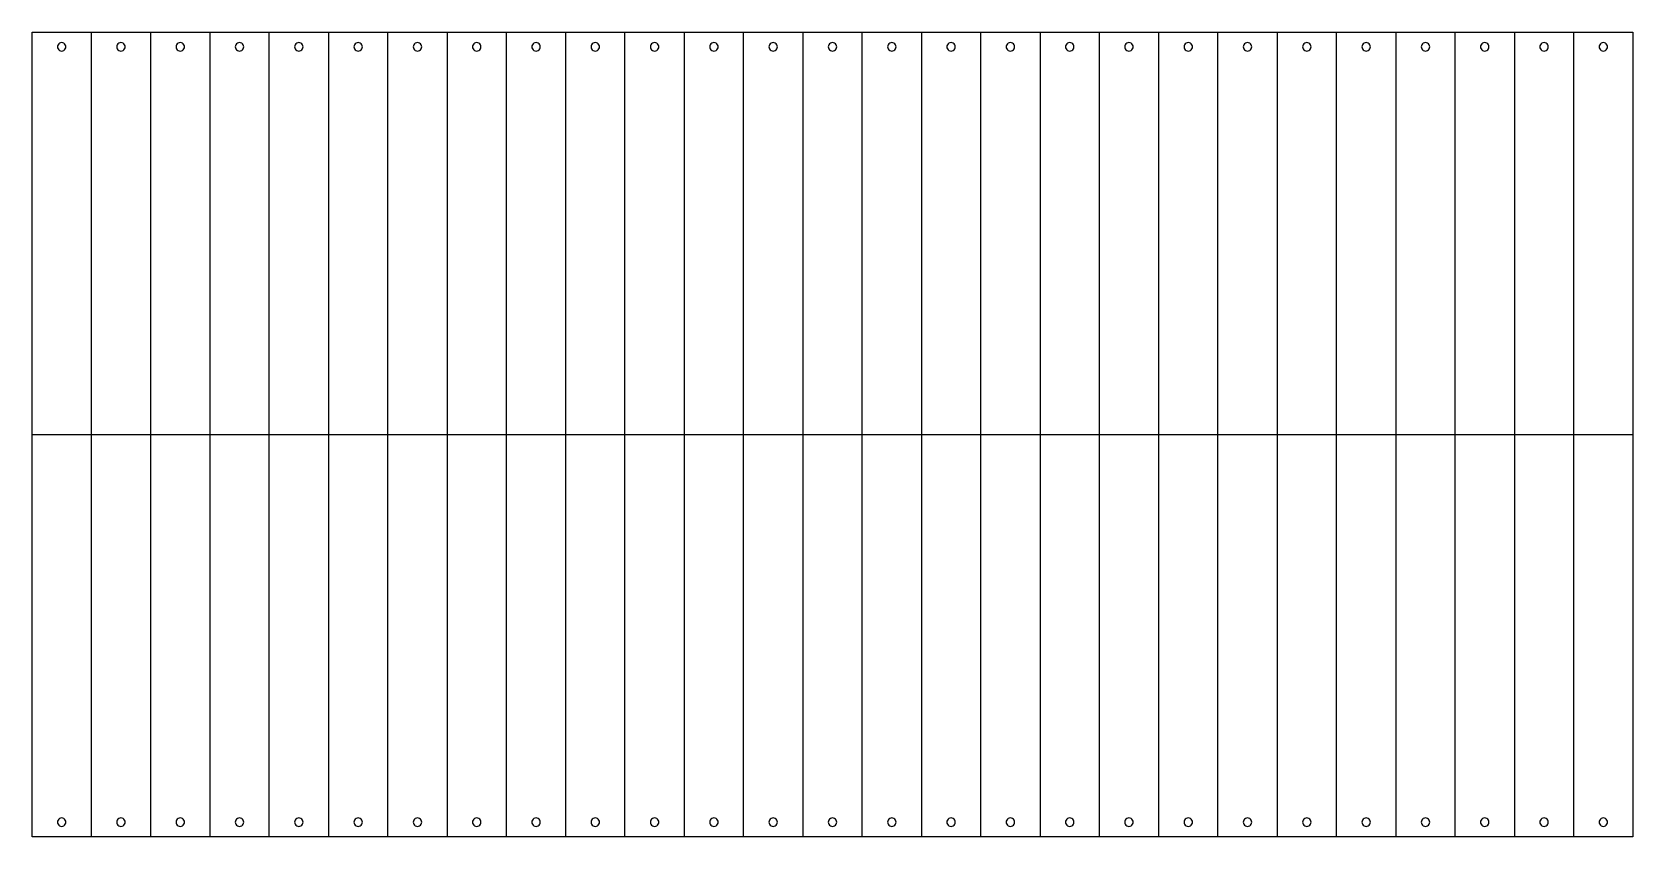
# Model space of a CAD drawing. Header units: metres. Extents: x 2 to 602, y -303 to -2.
import ezdxf

# ---------------------------------------------------------------- set-up
doc = ezdxf.new("R2010")
doc.units = ezdxf.units.M

msp = doc.modelspace()

# ---------------------------------------------------------------- linework, layer by layer
at = {"layer": 'GROUP0'}
msp.add_line((1.59, -152.4), (601.66, -152.4), dxfattribs=at)
at = {"layer": 'GROUP1'}
for p, q in [((23.81, -1.59), (23.81, -303.21)), ((46.04, -1.59), (46.04, -303.21)), ((68.26, -1.59), (68.26, -303.21)), ((90.49, -303.21), (90.49, -1.59)), ((112.71, -1.59), (112.71, -303.21)), ((134.94, -303.21), (134.94, -1.59)), ((157.16, -1.59), (157.16, -303.21)), ((179.39, -303.21), (179.39, -1.59)), ((201.61, -1.59), (201.61, -303.21)), ((223.84, -303.21), (223.84, -1.59)), ((246.06, -1.59), (246.06, -303.21)), ((268.29, -303.21), (268.29, -1.59)), ((290.51, -1.59), (290.51, -303.21)), ((312.74, -303.21), (312.74, -1.59)), ((334.96, -1.59), (334.96, -303.21)), ((357.19, -303.21), (357.19, -1.59)), ((379.41, -1.59), (379.41, -303.21)), ((401.64, -303.21), (401.64, -1.59)), ((423.86, -1.59), (423.86, -303.21)), ((446.09, -303.21), (446.09, -1.59)), ((468.31, -1.59), (468.31, -303.21)), ((490.54, -303.21), (490.54, -1.59)), ((512.76, -1.59), (512.76, -303.21)), ((534.99, -303.21), (534.99, -1.59)), ((557.21, -1.59), (557.21, -303.21)), ((579.44, -303.21), (579.44, -1.59))]:
    msp.add_line(p, q, dxfattribs=at)
at = {"layer": 'GROUP2'}
for p, q in [((11.91, -5.77), (11.58, -6.02)), ((12.29, -5.61), (11.91, -5.77)), ((12.7, -5.56), (12.29, -5.61)), ((13.11, -5.61), (12.7, -5.56)), ((13.49, -5.77), (13.11, -5.61)), ((13.82, -6.02), (13.49, -5.77)), ((34.13, -5.77), (33.8, -6.02)), ((34.51, -5.61), (34.13, -5.77)), ((34.92, -5.56), (34.51, -5.61)), ((35.34, -5.61), (34.92, -5.56)), ((35.72, -5.77), (35.34, -5.61)), ((36.05, -6.02), (35.72, -5.77)), ((56.36, -5.77), (56.03, -6.02)), ((56.74, -5.61), (56.36, -5.77)), ((57.15, -5.56), (56.74, -5.61)), ((57.56, -5.61), (57.15, -5.56)), ((57.94, -5.77), (57.56, -5.61)), ((58.27, -6.02), (57.94, -5.77)), ((78.58, -5.77), (78.25, -6.02)), ((78.96, -5.61), (78.58, -5.77)), ((79.38, -5.56), (78.96, -5.61)), ((79.79, -5.61), (79.38, -5.56)), ((80.17, -5.77), (79.79, -5.61)), ((80.5, -6.02), (80.17, -5.77)), ((100.81, -5.77), (100.48, -6.02)), ((101.19, -5.61), (100.81, -5.77)), ((101.6, -5.56), (101.19, -5.61)), ((102.01, -5.61), (101.6, -5.56)), ((102.39, -5.77), (102.01, -5.61)), ((102.72, -6.02), (102.39, -5.77)), ((123.03, -5.77), (122.7, -6.02)), ((123.41, -5.61), (123.03, -5.77)), ((123.83, -5.56), (123.41, -5.61)), ((124.24, -5.61), (123.83, -5.56)), ((124.62, -5.77), (124.24, -5.61)), ((124.95, -6.02), (124.62, -5.77)), ((145.26, -5.77), (144.93, -6.02)), ((145.64, -5.61), (145.26, -5.77)), ((146.05, -5.56), (145.64, -5.61)), ((146.46, -5.61), (146.05, -5.56)), ((146.84, -5.77), (146.46, -5.61)), ((147.17, -6.02), (146.84, -5.77)), ((167.48, -5.77), (167.15, -6.02)), ((167.86, -5.61), (167.48, -5.77)), ((168.28, -5.56), (167.86, -5.61)), ((168.69, -5.61), (168.28, -5.56)), ((169.07, -5.77), (168.69, -5.61)), ((169.4, -6.02), (169.07, -5.77)), ((189.71, -5.77), (189.38, -6.02)), ((190.09, -5.61), (189.71, -5.77)), ((190.5, -5.56), (190.09, -5.61)), ((190.91, -5.61), (190.5, -5.56)), ((191.29, -5.77), (190.91, -5.61)), ((191.62, -6.02), (191.29, -5.77)), ((211.93, -5.77), (211.6, -6.02)), ((212.31, -5.61), (211.93, -5.77)), ((212.72, -5.56), (212.31, -5.61)), ((213.14, -5.61), (212.72, -5.56)), ((213.52, -5.77), (213.14, -5.61)), ((213.85, -6.02), (213.52, -5.77)), ((234.16, -5.77), (233.83, -6.02)), ((234.54, -5.61), (234.16, -5.77)), ((234.95, -5.56), (234.54, -5.61)), ((235.36, -5.61), (234.95, -5.56)), ((235.74, -5.77), (235.36, -5.61)), ((236.07, -6.02), (235.74, -5.77)), ((256.38, -5.77), (256.05, -6.02)), ((256.76, -5.61), (256.38, -5.77)), ((257.18, -5.56), (256.76, -5.61)), ((257.59, -5.61), (257.18, -5.56)), ((257.97, -5.77), (257.59, -5.61)), ((258.3, -6.02), (257.97, -5.77)), ((278.61, -5.77), (278.28, -6.02)), ((278.99, -5.61), (278.61, -5.77)), ((279.4, -5.56), (278.99, -5.61)), ((279.81, -5.61), (279.4, -5.56)), ((280.19, -5.77), (279.81, -5.61)), ((280.52, -6.02), (280.19, -5.77)), ((300.83, -5.77), (300.5, -6.02)), ((301.21, -5.61), (300.83, -5.77)), ((301.62, -5.56), (301.21, -5.61)), ((302.04, -5.61), (301.62, -5.56)), ((302.42, -5.77), (302.04, -5.61)), ((302.75, -6.02), (302.42, -5.77)), ((323.06, -5.77), (322.73, -6.02)), ((323.44, -5.61), (323.06, -5.77)), ((323.85, -5.56), (323.44, -5.61)), ((324.26, -5.61), (323.85, -5.56)), ((324.64, -5.77), (324.26, -5.61)), ((324.97, -6.02), (324.64, -5.77)), ((345.28, -5.77), (344.95, -6.02)), ((345.66, -5.61), (345.28, -5.77)), ((346.07, -5.56), (345.66, -5.61)), ((346.49, -5.61), (346.07, -5.56)), ((346.87, -5.77), (346.49, -5.61)), ((347.2, -6.02), (346.87, -5.77)), ((367.51, -5.77), (367.18, -6.02)), ((367.89, -5.61), (367.51, -5.77)), ((368.3, -5.56), (367.89, -5.61)), ((368.71, -5.61), (368.3, -5.56)), ((369.09, -5.77), (368.71, -5.61)), ((369.42, -6.02), (369.09, -5.77)), ((389.73, -5.77), (389.4, -6.02)), ((390.11, -5.61), (389.73, -5.77)), ((390.52, -5.56), (390.11, -5.61)), ((390.94, -5.61), (390.52, -5.56)), ((391.32, -5.77), (390.94, -5.61)), ((391.65, -6.02), (391.32, -5.77)), ((411.96, -5.77), (411.63, -6.02)), ((412.34, -5.61), (411.96, -5.77)), ((412.75, -5.56), (412.34, -5.61)), ((413.16, -5.61), (412.75, -5.56)), ((413.54, -5.77), (413.16, -5.61)), ((413.87, -6.02), (413.54, -5.77)), ((434.18, -5.77), (433.85, -6.02)), ((434.56, -5.61), (434.18, -5.77)), ((434.98, -5.56), (434.56, -5.61)), ((435.39, -5.61), (434.98, -5.56)), ((435.77, -5.77), (435.39, -5.61)), ((436.1, -6.02), (435.77, -5.77)), ((456.41, -5.77), (456.08, -6.02)), ((456.79, -5.61), (456.41, -5.77)), ((457.2, -5.56), (456.79, -5.61)), ((457.61, -5.61), (457.2, -5.56)), ((457.99, -5.77), (457.61, -5.61)), ((458.32, -6.02), (457.99, -5.77)), ((478.63, -5.77), (478.3, -6.02)), ((479.01, -5.61), (478.63, -5.77)), ((479.43, -5.56), (479.01, -5.61)), ((479.84, -5.61), (479.43, -5.56)), ((480.22, -5.77), (479.84, -5.61)), ((480.55, -6.02), (480.22, -5.77)), ((500.86, -5.77), (500.53, -6.02)), ((501.24, -5.61), (500.86, -5.77)), ((501.65, -5.56), (501.24, -5.61)), ((502.06, -5.61), (501.65, -5.56)), ((502.44, -5.77), (502.06, -5.61)), ((502.77, -6.02), (502.44, -5.77)), ((523.08, -5.77), (522.75, -6.02)), ((523.46, -5.61), (523.08, -5.77)), ((523.88, -5.56), (523.46, -5.61)), ((524.29, -5.61), (523.88, -5.56)), ((524.67, -5.77), (524.29, -5.61)), ((525, -6.02), (524.67, -5.77)), ((545.31, -5.77), (544.98, -6.02)), ((545.69, -5.61), (545.31, -5.77)), ((546.1, -5.56), (545.69, -5.61)), ((546.51, -5.61), (546.1, -5.56)), ((546.89, -5.77), (546.51, -5.61)), ((547.22, -6.02), (546.89, -5.77)), ((567.53, -5.77), (567.2, -6.02)), ((567.91, -5.61), (567.53, -5.77)), ((568.33, -5.56), (567.91, -5.61)), ((568.74, -5.61), (568.33, -5.56)), ((569.12, -5.77), (568.74, -5.61)), ((569.45, -6.02), (569.12, -5.77)), ((589.76, -5.77), (589.43, -6.02)), ((590.14, -5.61), (589.76, -5.77)), ((590.55, -5.56), (590.14, -5.61)), ((590.96, -5.61), (590.55, -5.56)), ((591.34, -5.77), (590.96, -5.61)), ((591.67, -6.02), (591.34, -5.77)), ((11.17, -6.73), (11.11, -7.14)), ((11.11, -7.14), (11.17, -7.55)), ((11.33, -6.35), (11.17, -6.73)), ((11.17, -7.55), (11.33, -7.94)), ((11.58, -6.02), (11.33, -6.35)), ((11.33, -7.94), (11.58, -8.27)), ((11.58, -8.27), (11.91, -8.52)), ((11.91, -8.52), (12.29, -8.68)), ((12.29, -8.68), (12.7, -8.73)), ((12.7, -8.73), (13.11, -8.68)), ((13.11, -8.68), (13.49, -8.52)), ((13.49, -8.52), (13.82, -8.27)), ((14.07, -6.35), (13.82, -6.02)), ((13.82, -8.27), (14.07, -7.94)), ((14.23, -6.73), (14.07, -6.35)), ((14.07, -7.94), (14.23, -7.55)), ((14.29, -7.14), (14.23, -6.73)), ((14.23, -7.55), (14.29, -7.14)), ((33.39, -6.73), (33.34, -7.14)), ((33.34, -7.14), (33.39, -7.55)), ((33.55, -6.35), (33.39, -6.73)), ((33.39, -7.55), (33.55, -7.94)), ((33.8, -6.02), (33.55, -6.35)), ((33.55, -7.94), (33.8, -8.27)), ((33.8, -8.27), (34.13, -8.52)), ((34.13, -8.52), (34.51, -8.68)), ((34.51, -8.68), (34.92, -8.73)), ((34.92, -8.73), (35.34, -8.68)), ((35.34, -8.68), (35.72, -8.52)), ((35.72, -8.52), (36.05, -8.27)), ((36.3, -6.35), (36.05, -6.02)), ((36.05, -8.27), (36.3, -7.94)), ((36.46, -6.73), (36.3, -6.35)), ((36.3, -7.94), (36.46, -7.55)), ((36.51, -7.14), (36.46, -6.73)), ((36.46, -7.55), (36.51, -7.14)), ((55.62, -6.73), (55.56, -7.14)), ((55.56, -7.14), (55.62, -7.55)), ((55.78, -6.35), (55.62, -6.73)), ((55.62, -7.55), (55.78, -7.94)), ((56.03, -6.02), (55.78, -6.35)), ((55.78, -7.94), (56.03, -8.27)), ((56.03, -8.27), (56.36, -8.52)), ((56.36, -8.52), (56.74, -8.68)), ((56.74, -8.68), (57.15, -8.73)), ((57.15, -8.73), (57.56, -8.68)), ((57.56, -8.68), (57.94, -8.52)), ((57.94, -8.52), (58.27, -8.27)), ((58.52, -6.35), (58.27, -6.02)), ((58.27, -8.27), (58.52, -7.94)), ((58.68, -6.73), (58.52, -6.35)), ((58.52, -7.94), (58.68, -7.55)), ((58.74, -7.14), (58.68, -6.73)), ((58.68, -7.55), (58.74, -7.14)), ((77.84, -6.73), (77.79, -7.14)), ((77.79, -7.14), (77.84, -7.55)), ((78, -6.35), (77.84, -6.73)), ((77.84, -7.55), (78, -7.94)), ((78.25, -6.02), (78, -6.35)), ((78, -7.94), (78.25, -8.27)), ((78.25, -8.27), (78.58, -8.52)), ((78.58, -8.52), (78.96, -8.68)), ((78.96, -8.68), (79.38, -8.73)), ((79.38, -8.73), (79.79, -8.68)), ((79.79, -8.68), (80.17, -8.52)), ((80.17, -8.52), (80.5, -8.27)), ((80.75, -6.35), (80.5, -6.02)), ((80.5, -8.27), (80.75, -7.94)), ((80.91, -6.73), (80.75, -6.35)), ((80.75, -7.94), (80.91, -7.55)), ((80.96, -7.14), (80.91, -6.73)), ((80.91, -7.55), (80.96, -7.14)), ((100.07, -6.73), (100.01, -7.14)), ((100.01, -7.14), (100.07, -7.55)), ((100.23, -6.35), (100.07, -6.73)), ((100.07, -7.55), (100.23, -7.94)), ((100.48, -6.02), (100.23, -6.35)), ((100.23, -7.94), (100.48, -8.27)), ((100.48, -8.27), (100.81, -8.52)), ((100.81, -8.52), (101.19, -8.68)), ((101.19, -8.68), (101.6, -8.73)), ((101.6, -8.73), (102.01, -8.68)), ((102.01, -8.68), (102.39, -8.52)), ((102.39, -8.52), (102.72, -8.27)), ((102.97, -6.35), (102.72, -6.02)), ((102.72, -8.27), (102.97, -7.94)), ((103.13, -6.73), (102.97, -6.35)), ((102.97, -7.94), (103.13, -7.55)), ((103.19, -7.14), (103.13, -6.73)), ((103.13, -7.55), (103.19, -7.14)), ((122.29, -6.73), (122.24, -7.14)), ((122.24, -7.14), (122.29, -7.55)), ((122.45, -6.35), (122.29, -6.73)), ((122.29, -7.55), (122.45, -7.94)), ((122.7, -6.02), (122.45, -6.35)), ((122.45, -7.94), (122.7, -8.27)), ((122.7, -8.27), (123.03, -8.52)), ((123.03, -8.52), (123.41, -8.68)), ((123.41, -8.68), (123.83, -8.73)), ((123.83, -8.73), (124.24, -8.68)), ((124.24, -8.68), (124.62, -8.52)), ((124.62, -8.52), (124.95, -8.27)), ((125.2, -6.35), (124.95, -6.02)), ((124.95, -8.27), (125.2, -7.94)), ((125.36, -6.73), (125.2, -6.35)), ((125.2, -7.94), (125.36, -7.55)), ((125.41, -7.14), (125.36, -6.73)), ((125.36, -7.55), (125.41, -7.14)), ((144.52, -6.73), (144.46, -7.14)), ((144.46, -7.14), (144.52, -7.55)), ((144.68, -6.35), (144.52, -6.73)), ((144.52, -7.55), (144.68, -7.94)), ((144.93, -6.02), (144.68, -6.35)), ((144.68, -7.94), (144.93, -8.27)), ((144.93, -8.27), (145.26, -8.52)), ((145.26, -8.52), (145.64, -8.68)), ((145.64, -8.68), (146.05, -8.73)), ((146.05, -8.73), (146.46, -8.68)), ((146.46, -8.68), (146.84, -8.52)), ((146.84, -8.52), (147.17, -8.27)), ((147.42, -6.35), (147.17, -6.02)), ((147.17, -8.27), (147.42, -7.94)), ((147.58, -6.73), (147.42, -6.35)), ((147.42, -7.94), (147.58, -7.55)), ((147.64, -7.14), (147.58, -6.73)), ((147.58, -7.55), (147.64, -7.14)), ((166.74, -6.73), (166.69, -7.14)), ((166.69, -7.14), (166.74, -7.55)), ((166.9, -6.35), (166.74, -6.73)), ((166.74, -7.55), (166.9, -7.94)), ((167.15, -6.02), (166.9, -6.35)), ((166.9, -7.94), (167.15, -8.27)), ((167.15, -8.27), (167.48, -8.52)), ((167.48, -8.52), (167.86, -8.68)), ((167.86, -8.68), (168.28, -8.73)), ((168.28, -8.73), (168.69, -8.68)), ((168.69, -8.68), (169.07, -8.52)), ((169.07, -8.52), (169.4, -8.27)), ((169.65, -6.35), (169.4, -6.02)), ((169.4, -8.27), (169.65, -7.94)), ((169.81, -6.73), (169.65, -6.35)), ((169.65, -7.94), (169.81, -7.55)), ((169.86, -7.14), (169.81, -6.73)), ((169.81, -7.55), (169.86, -7.14)), ((188.97, -6.73), (188.91, -7.14)), ((188.91, -7.14), (188.97, -7.55)), ((189.13, -6.35), (188.97, -6.73)), ((188.97, -7.55), (189.13, -7.94)), ((189.38, -6.02), (189.13, -6.35)), ((189.13, -7.94), (189.38, -8.27)), ((189.38, -8.27), (189.71, -8.52)), ((189.71, -8.52), (190.09, -8.68)), ((190.09, -8.68), (190.5, -8.73)), ((190.5, -8.73), (190.91, -8.68)), ((190.91, -8.68), (191.29, -8.52)), ((191.29, -8.52), (191.62, -8.27)), ((191.87, -6.35), (191.62, -6.02)), ((191.62, -8.27), (191.87, -7.94)), ((192.03, -6.73), (191.87, -6.35)), ((191.87, -7.94), (192.03, -7.55)), ((192.09, -7.14), (192.03, -6.73)), ((192.03, -7.55), (192.09, -7.14)), ((211.19, -6.73), (211.14, -7.14)), ((211.14, -7.14), (211.19, -7.55)), ((211.35, -6.35), (211.19, -6.73)), ((211.19, -7.55), (211.35, -7.94)), ((211.6, -6.02), (211.35, -6.35)), ((211.35, -7.94), (211.6, -8.27)), ((211.6, -8.27), (211.93, -8.52)), ((211.93, -8.52), (212.31, -8.68)), ((212.31, -8.68), (212.72, -8.73)), ((212.72, -8.73), (213.14, -8.68)), ((213.14, -8.68), (213.52, -8.52)), ((213.52, -8.52), (213.85, -8.27)), ((214.1, -6.35), (213.85, -6.02)), ((213.85, -8.27), (214.1, -7.94)), ((214.26, -6.73), (214.1, -6.35)), ((214.1, -7.94), (214.26, -7.55)), ((214.31, -7.14), (214.26, -6.73)), ((214.26, -7.55), (214.31, -7.14)), ((233.42, -6.73), (233.36, -7.14)), ((233.36, -7.14), (233.42, -7.55)), ((233.58, -6.35), (233.42, -6.73)), ((233.42, -7.55), (233.58, -7.94)), ((233.83, -6.02), (233.58, -6.35)), ((233.58, -7.94), (233.83, -8.27)), ((233.83, -8.27), (234.16, -8.52)), ((234.16, -8.52), (234.54, -8.68)), ((234.54, -8.68), (234.95, -8.73)), ((234.95, -8.73), (235.36, -8.68)), ((235.36, -8.68), (235.74, -8.52)), ((235.74, -8.52), (236.07, -8.27)), ((236.32, -6.35), (236.07, -6.02)), ((236.07, -8.27), (236.32, -7.94)), ((236.48, -6.73), (236.32, -6.35)), ((236.32, -7.94), (236.48, -7.55)), ((236.54, -7.14), (236.48, -6.73)), ((236.48, -7.55), (236.54, -7.14)), ((255.64, -6.73), (255.59, -7.14)), ((255.59, -7.14), (255.64, -7.55)), ((255.8, -6.35), (255.64, -6.73)), ((255.64, -7.55), (255.8, -7.94)), ((256.05, -6.02), (255.8, -6.35)), ((255.8, -7.94), (256.05, -8.27)), ((256.05, -8.27), (256.38, -8.52)), ((256.38, -8.52), (256.76, -8.68)), ((256.76, -8.68), (257.18, -8.73)), ((257.18, -8.73), (257.59, -8.68)), ((257.59, -8.68), (257.97, -8.52)), ((257.97, -8.52), (258.3, -8.27)), ((258.55, -6.35), (258.3, -6.02)), ((258.3, -8.27), (258.55, -7.94)), ((258.71, -6.73), (258.55, -6.35)), ((258.55, -7.94), (258.71, -7.55)), ((258.76, -7.14), (258.71, -6.73)), ((258.71, -7.55), (258.76, -7.14)), ((277.87, -6.73), (277.81, -7.14)), ((277.81, -7.14), (277.87, -7.55)), ((278.03, -6.35), (277.87, -6.73)), ((277.87, -7.55), (278.03, -7.94)), ((278.28, -6.02), (278.03, -6.35)), ((278.03, -7.94), (278.28, -8.27)), ((278.28, -8.27), (278.61, -8.52)), ((278.61, -8.52), (278.99, -8.68)), ((278.99, -8.68), (279.4, -8.73)), ((279.4, -8.73), (279.81, -8.68)), ((279.81, -8.68), (280.19, -8.52)), ((280.19, -8.52), (280.52, -8.27)), ((280.77, -6.35), (280.52, -6.02)), ((280.52, -8.27), (280.77, -7.94)), ((280.93, -6.73), (280.77, -6.35)), ((280.77, -7.94), (280.93, -7.55)), ((280.99, -7.14), (280.93, -6.73)), ((280.93, -7.55), (280.99, -7.14)), ((300.09, -6.73), (300.04, -7.14)), ((300.04, -7.14), (300.09, -7.55)), ((300.25, -6.35), (300.09, -6.73)), ((300.09, -7.55), (300.25, -7.94)), ((300.5, -6.02), (300.25, -6.35)), ((300.25, -7.94), (300.5, -8.27)), ((300.5, -8.27), (300.83, -8.52)), ((300.83, -8.52), (301.21, -8.68)), ((301.21, -8.68), (301.62, -8.73)), ((301.62, -8.73), (302.04, -8.68)), ((302.04, -8.68), (302.42, -8.52)), ((302.42, -8.52), (302.75, -8.27)), ((303, -6.35), (302.75, -6.02)), ((302.75, -8.27), (303, -7.94)), ((303.16, -6.73), (303, -6.35)), ((303, -7.94), (303.16, -7.55)), ((303.21, -7.14), (303.16, -6.73)), ((303.16, -7.55), (303.21, -7.14)), ((322.32, -6.73), (322.26, -7.14)), ((322.26, -7.14), (322.32, -7.55)), ((322.48, -6.35), (322.32, -6.73)), ((322.32, -7.55), (322.48, -7.94)), ((322.73, -6.02), (322.48, -6.35)), ((322.48, -7.94), (322.73, -8.27)), ((322.73, -8.27), (323.06, -8.52)), ((323.06, -8.52), (323.44, -8.68)), ((323.44, -8.68), (323.85, -8.73)), ((323.85, -8.73), (324.26, -8.68)), ((324.26, -8.68), (324.64, -8.52)), ((324.64, -8.52), (324.97, -8.27)), ((325.22, -6.35), (324.97, -6.02)), ((324.97, -8.27), (325.22, -7.94)), ((325.38, -6.73), (325.22, -6.35)), ((325.22, -7.94), (325.38, -7.55)), ((325.44, -7.14), (325.38, -6.73)), ((325.38, -7.55), (325.44, -7.14)), ((344.54, -6.73), (344.49, -7.14)), ((344.49, -7.14), (344.54, -7.55)), ((344.7, -6.35), (344.54, -6.73)), ((344.54, -7.55), (344.7, -7.94)), ((344.95, -6.02), (344.7, -6.35)), ((344.7, -7.94), (344.95, -8.27)), ((344.95, -8.27), (345.28, -8.52)), ((345.28, -8.52), (345.66, -8.68)), ((345.66, -8.68), (346.07, -8.73)), ((346.07, -8.73), (346.49, -8.68)), ((346.49, -8.68), (346.87, -8.52)), ((346.87, -8.52), (347.2, -8.27)), ((347.45, -6.35), (347.2, -6.02)), ((347.2, -8.27), (347.45, -7.94)), ((347.61, -6.73), (347.45, -6.35)), ((347.45, -7.94), (347.61, -7.55)), ((347.66, -7.14), (347.61, -6.73)), ((347.61, -7.55), (347.66, -7.14)), ((366.77, -6.73), (366.71, -7.14)), ((366.71, -7.14), (366.77, -7.55)), ((366.93, -6.35), (366.77, -6.73)), ((366.77, -7.55), (366.93, -7.94)), ((367.18, -6.02), (366.93, -6.35)), ((366.93, -7.94), (367.18, -8.27)), ((367.18, -8.27), (367.51, -8.52)), ((367.51, -8.52), (367.89, -8.68)), ((367.89, -8.68), (368.3, -8.73)), ((368.3, -8.73), (368.71, -8.68)), ((368.71, -8.68), (369.09, -8.52)), ((369.09, -8.52), (369.42, -8.27)), ((369.67, -6.35), (369.42, -6.02)), ((369.42, -8.27), (369.67, -7.94)), ((369.83, -6.73), (369.67, -6.35)), ((369.67, -7.94), (369.83, -7.55)), ((369.89, -7.14), (369.83, -6.73)), ((369.83, -7.55), (369.89, -7.14)), ((388.99, -6.73), (388.94, -7.14)), ((388.94, -7.14), (388.99, -7.55)), ((389.15, -6.35), (388.99, -6.73)), ((388.99, -7.55), (389.15, -7.94)), ((389.4, -6.02), (389.15, -6.35)), ((389.15, -7.94), (389.4, -8.27)), ((389.4, -8.27), (389.73, -8.52)), ((389.73, -8.52), (390.11, -8.68)), ((390.11, -8.68), (390.52, -8.73)), ((390.52, -8.73), (390.94, -8.68)), ((390.94, -8.68), (391.32, -8.52)), ((391.32, -8.52), (391.65, -8.27)), ((391.9, -6.35), (391.65, -6.02)), ((391.65, -8.27), (391.9, -7.94)), ((392.06, -6.73), (391.9, -6.35)), ((391.9, -7.94), (392.06, -7.55)), ((392.11, -7.14), (392.06, -6.73)), ((392.06, -7.55), (392.11, -7.14)), ((411.22, -6.73), (411.16, -7.14)), ((411.16, -7.14), (411.22, -7.55)), ((411.38, -6.35), (411.22, -6.73)), ((411.22, -7.55), (411.38, -7.94)), ((411.63, -6.02), (411.38, -6.35)), ((411.38, -7.94), (411.63, -8.27)), ((411.63, -8.27), (411.96, -8.52)), ((411.96, -8.52), (412.34, -8.68)), ((412.34, -8.68), (412.75, -8.73)), ((412.75, -8.73), (413.16, -8.68)), ((413.16, -8.68), (413.54, -8.52)), ((413.54, -8.52), (413.87, -8.27)), ((414.12, -6.35), (413.87, -6.02)), ((413.87, -8.27), (414.12, -7.94)), ((414.28, -6.73), (414.12, -6.35)), ((414.12, -7.94), (414.28, -7.55)), ((414.34, -7.14), (414.28, -6.73)), ((414.28, -7.55), (414.34, -7.14)), ((433.44, -6.73), (433.39, -7.14)), ((433.39, -7.14), (433.44, -7.55)), ((433.6, -6.35), (433.44, -6.73)), ((433.44, -7.55), (433.6, -7.94)), ((433.85, -6.02), (433.6, -6.35)), ((433.6, -7.94), (433.85, -8.27)), ((433.85, -8.27), (434.18, -8.52)), ((434.18, -8.52), (434.56, -8.68)), ((434.56, -8.68), (434.98, -8.73)), ((434.98, -8.73), (435.39, -8.68)), ((435.39, -8.68), (435.77, -8.52)), ((435.77, -8.52), (436.1, -8.27)), ((436.35, -6.35), (436.1, -6.02)), ((436.1, -8.27), (436.35, -7.94)), ((436.51, -6.73), (436.35, -6.35)), ((436.35, -7.94), (436.51, -7.55)), ((436.56, -7.14), (436.51, -6.73)), ((436.51, -7.55), (436.56, -7.14)), ((455.67, -6.73), (455.61, -7.14)), ((455.61, -7.14), (455.67, -7.55)), ((455.83, -6.35), (455.67, -6.73)), ((455.67, -7.55), (455.83, -7.94)), ((456.08, -6.02), (455.83, -6.35)), ((455.83, -7.94), (456.08, -8.27)), ((456.08, -8.27), (456.41, -8.52)), ((456.41, -8.52), (456.79, -8.68)), ((456.79, -8.68), (457.2, -8.73)), ((457.2, -8.73), (457.61, -8.68)), ((457.61, -8.68), (457.99, -8.52)), ((457.99, -8.52), (458.32, -8.27)), ((458.57, -6.35), (458.32, -6.02)), ((458.32, -8.27), (458.57, -7.94)), ((458.73, -6.73), (458.57, -6.35)), ((458.57, -7.94), (458.73, -7.55)), ((458.79, -7.14), (458.73, -6.73)), ((458.73, -7.55), (458.79, -7.14)), ((477.89, -6.73), (477.84, -7.14)), ((477.84, -7.14), (477.89, -7.55)), ((478.05, -6.35), (477.89, -6.73)), ((477.89, -7.55), (478.05, -7.94)), ((478.3, -6.02), (478.05, -6.35)), ((478.05, -7.94), (478.3, -8.27)), ((478.3, -8.27), (478.63, -8.52)), ((478.63, -8.52), (479.01, -8.68)), ((479.01, -8.68), (479.43, -8.73)), ((479.43, -8.73), (479.84, -8.68)), ((479.84, -8.68), (480.22, -8.52)), ((480.22, -8.52), (480.55, -8.27)), ((480.8, -6.35), (480.55, -6.02)), ((480.55, -8.27), (480.8, -7.94)), ((480.96, -6.73), (480.8, -6.35)), ((480.8, -7.94), (480.96, -7.55)), ((481.01, -7.14), (480.96, -6.73)), ((480.96, -7.55), (481.01, -7.14)), ((500.12, -6.73), (500.06, -7.14)), ((500.06, -7.14), (500.12, -7.55)), ((500.28, -6.35), (500.12, -6.73)), ((500.12, -7.55), (500.28, -7.94)), ((500.53, -6.02), (500.28, -6.35)), ((500.28, -7.94), (500.53, -8.27)), ((500.53, -8.27), (500.86, -8.52)), ((500.86, -8.52), (501.24, -8.68)), ((501.24, -8.68), (501.65, -8.73)), ((501.65, -8.73), (502.06, -8.68)), ((502.06, -8.68), (502.44, -8.52)), ((502.44, -8.52), (502.77, -8.27)), ((503.02, -6.35), (502.77, -6.02)), ((502.77, -8.27), (503.02, -7.94)), ((503.18, -6.73), (503.02, -6.35)), ((503.02, -7.94), (503.18, -7.55)), ((503.24, -7.14), (503.18, -6.73)), ((503.18, -7.55), (503.24, -7.14)), ((522.34, -6.73), (522.29, -7.14)), ((522.29, -7.14), (522.34, -7.55)), ((522.5, -6.35), (522.34, -6.73)), ((522.34, -7.55), (522.5, -7.94)), ((522.75, -6.02), (522.5, -6.35)), ((522.5, -7.94), (522.75, -8.27)), ((522.75, -8.27), (523.08, -8.52)), ((523.08, -8.52), (523.46, -8.68)), ((523.46, -8.68), (523.88, -8.73)), ((523.88, -8.73), (524.29, -8.68)), ((524.29, -8.68), (524.67, -8.52)), ((524.67, -8.52), (525, -8.27)), ((525.25, -6.35), (525, -6.02)), ((525, -8.27), (525.25, -7.94)), ((525.41, -6.73), (525.25, -6.35)), ((525.25, -7.94), (525.41, -7.55)), ((525.46, -7.14), (525.41, -6.73)), ((525.41, -7.55), (525.46, -7.14)), ((544.57, -6.73), (544.51, -7.14)), ((544.51, -7.14), (544.57, -7.55)), ((544.73, -6.35), (544.57, -6.73)), ((544.57, -7.55), (544.73, -7.94)), ((544.98, -6.02), (544.73, -6.35)), ((544.73, -7.94), (544.98, -8.27)), ((544.98, -8.27), (545.31, -8.52)), ((545.31, -8.52), (545.69, -8.68)), ((545.69, -8.68), (546.1, -8.73)), ((546.1, -8.73), (546.51, -8.68)), ((546.51, -8.68), (546.89, -8.52)), ((546.89, -8.52), (547.22, -8.27)), ((547.47, -6.35), (547.22, -6.02)), ((547.22, -8.27), (547.47, -7.94)), ((547.63, -6.73), (547.47, -6.35)), ((547.47, -7.94), (547.63, -7.55)), ((547.69, -7.14), (547.63, -6.73)), ((547.63, -7.55), (547.69, -7.14)), ((566.79, -6.73), (566.74, -7.14)), ((566.74, -7.14), (566.79, -7.55)), ((566.95, -6.35), (566.79, -6.73)), ((566.79, -7.55), (566.95, -7.94)), ((567.2, -6.02), (566.95, -6.35)), ((566.95, -7.94), (567.2, -8.27)), ((567.2, -8.27), (567.53, -8.52)), ((567.53, -8.52), (567.91, -8.68)), ((567.91, -8.68), (568.33, -8.73)), ((568.33, -8.73), (568.74, -8.68)), ((568.74, -8.68), (569.12, -8.52)), ((569.12, -8.52), (569.45, -8.27)), ((569.7, -6.35), (569.45, -6.02)), ((569.45, -8.27), (569.7, -7.94)), ((569.86, -6.73), (569.7, -6.35)), ((569.7, -7.94), (569.86, -7.55)), ((569.91, -7.14), (569.86, -6.73)), ((569.86, -7.55), (569.91, -7.14)), ((589.02, -6.73), (588.96, -7.14)), ((588.96, -7.14), (589.02, -7.55)), ((589.18, -6.35), (589.02, -6.73)), ((589.02, -7.55), (589.18, -7.94)), ((589.43, -6.02), (589.18, -6.35)), ((589.18, -7.94), (589.43, -8.27)), ((589.43, -8.27), (589.76, -8.52)), ((589.76, -8.52), (590.14, -8.68)), ((590.14, -8.68), (590.55, -8.73)), ((590.55, -8.73), (590.96, -8.68)), ((590.96, -8.68), (591.34, -8.52)), ((591.34, -8.52), (591.67, -8.27)), ((591.92, -6.35), (591.67, -6.02)), ((591.67, -8.27), (591.92, -7.94)), ((592.08, -6.73), (591.92, -6.35)), ((591.92, -7.94), (592.08, -7.55)), ((592.14, -7.14), (592.08, -6.73)), ((592.08, -7.55), (592.14, -7.14)), ((11.17, -297.25), (11.11, -297.66)), ((11.11, -297.66), (11.17, -298.07)), ((11.33, -296.86), (11.17, -297.25)), ((11.17, -298.07), (11.33, -298.45)), ((11.58, -296.53), (11.33, -296.86)), ((11.33, -298.45), (11.58, -298.78)), ((11.91, -296.28), (11.58, -296.53)), ((11.58, -298.78), (11.91, -299.03)), ((12.29, -296.12), (11.91, -296.28)), ((11.91, -299.03), (12.29, -299.19)), ((12.7, -296.07), (12.29, -296.12)), ((12.29, -299.19), (12.7, -299.24)), ((13.11, -296.12), (12.7, -296.07)), ((12.7, -299.24), (13.11, -299.19)), ((13.49, -296.28), (13.11, -296.12)), ((13.11, -299.19), (13.49, -299.03)), ((13.82, -296.53), (13.49, -296.28)), ((13.49, -299.03), (13.82, -298.78)), ((14.07, -296.86), (13.82, -296.53)), ((13.82, -298.78), (14.07, -298.45)), ((14.23, -297.25), (14.07, -296.86)), ((14.07, -298.45), (14.23, -298.07)), ((14.29, -297.66), (14.23, -297.25)), ((14.23, -298.07), (14.29, -297.66)), ((33.39, -297.25), (33.34, -297.66)), ((33.34, -297.66), (33.39, -298.07)), ((33.55, -296.86), (33.39, -297.25)), ((33.39, -298.07), (33.55, -298.45)), ((33.8, -296.53), (33.55, -296.86)), ((33.55, -298.45), (33.8, -298.78)), ((34.13, -296.28), (33.8, -296.53)), ((33.8, -298.78), (34.13, -299.03)), ((34.51, -296.12), (34.13, -296.28)), ((34.13, -299.03), (34.51, -299.19)), ((34.92, -296.07), (34.51, -296.12)), ((34.51, -299.19), (34.92, -299.24)), ((35.34, -296.12), (34.92, -296.07)), ((34.92, -299.24), (35.34, -299.19)), ((35.72, -296.28), (35.34, -296.12)), ((35.34, -299.19), (35.72, -299.03)), ((36.05, -296.53), (35.72, -296.28)), ((35.72, -299.03), (36.05, -298.78)), ((36.3, -296.86), (36.05, -296.53)), ((36.05, -298.78), (36.3, -298.45)), ((36.46, -297.25), (36.3, -296.86)), ((36.3, -298.45), (36.46, -298.07)), ((36.51, -297.66), (36.46, -297.25)), ((36.46, -298.07), (36.51, -297.66)), ((55.62, -297.25), (55.56, -297.66)), ((55.56, -297.66), (55.62, -298.07)), ((55.78, -296.86), (55.62, -297.25)), ((55.62, -298.07), (55.78, -298.45)), ((56.03, -296.53), (55.78, -296.86)), ((55.78, -298.45), (56.03, -298.78)), ((56.36, -296.28), (56.03, -296.53)), ((56.03, -298.78), (56.36, -299.03)), ((56.74, -296.12), (56.36, -296.28)), ((56.36, -299.03), (56.74, -299.19)), ((57.15, -296.07), (56.74, -296.12)), ((56.74, -299.19), (57.15, -299.24)), ((57.56, -296.12), (57.15, -296.07)), ((57.15, -299.24), (57.56, -299.19)), ((57.94, -296.28), (57.56, -296.12)), ((57.56, -299.19), (57.94, -299.03)), ((58.27, -296.53), (57.94, -296.28)), ((57.94, -299.03), (58.27, -298.78)), ((58.52, -296.86), (58.27, -296.53)), ((58.27, -298.78), (58.52, -298.45)), ((58.68, -297.25), (58.52, -296.86)), ((58.52, -298.45), (58.68, -298.07)), ((58.74, -297.66), (58.68, -297.25)), ((58.68, -298.07), (58.74, -297.66)), ((77.84, -297.25), (77.79, -297.66)), ((77.79, -297.66), (77.84, -298.07)), ((78, -296.86), (77.84, -297.25)), ((77.84, -298.07), (78, -298.45)), ((78.25, -296.53), (78, -296.86)), ((78, -298.45), (78.25, -298.78)), ((78.58, -296.28), (78.25, -296.53)), ((78.25, -298.78), (78.58, -299.03)), ((78.96, -296.12), (78.58, -296.28)), ((78.58, -299.03), (78.96, -299.19)), ((79.38, -296.07), (78.96, -296.12)), ((78.96, -299.19), (79.38, -299.24)), ((79.79, -296.12), (79.38, -296.07)), ((79.38, -299.24), (79.79, -299.19)), ((80.17, -296.28), (79.79, -296.12)), ((79.79, -299.19), (80.17, -299.03)), ((80.5, -296.53), (80.17, -296.28)), ((80.17, -299.03), (80.5, -298.78)), ((80.75, -296.86), (80.5, -296.53)), ((80.5, -298.78), (80.75, -298.45)), ((80.91, -297.25), (80.75, -296.86)), ((80.75, -298.45), (80.91, -298.07)), ((80.96, -297.66), (80.91, -297.25)), ((80.91, -298.07), (80.96, -297.66)), ((100.07, -297.25), (100.01, -297.66)), ((100.01, -297.66), (100.07, -298.07)), ((100.23, -296.86), (100.07, -297.25)), ((100.07, -298.07), (100.23, -298.45)), ((100.48, -296.53), (100.23, -296.86)), ((100.23, -298.45), (100.48, -298.78)), ((100.81, -296.28), (100.48, -296.53)), ((100.48, -298.78), (100.81, -299.03)), ((101.19, -296.12), (100.81, -296.28)), ((100.81, -299.03), (101.19, -299.19)), ((101.6, -296.07), (101.19, -296.12)), ((101.19, -299.19), (101.6, -299.24)), ((102.01, -296.12), (101.6, -296.07)), ((101.6, -299.24), (102.01, -299.19)), ((102.39, -296.28), (102.01, -296.12)), ((102.01, -299.19), (102.39, -299.03)), ((102.72, -296.53), (102.39, -296.28)), ((102.39, -299.03), (102.72, -298.78)), ((102.97, -296.86), (102.72, -296.53)), ((102.72, -298.78), (102.97, -298.45)), ((103.13, -297.25), (102.97, -296.86)), ((102.97, -298.45), (103.13, -298.07)), ((103.19, -297.66), (103.13, -297.25)), ((103.13, -298.07), (103.19, -297.66)), ((122.29, -297.25), (122.24, -297.66)), ((122.24, -297.66), (122.29, -298.07)), ((122.45, -296.86), (122.29, -297.25)), ((122.29, -298.07), (122.45, -298.45)), ((122.7, -296.53), (122.45, -296.86)), ((122.45, -298.45), (122.7, -298.78)), ((123.03, -296.28), (122.7, -296.53)), ((122.7, -298.78), (123.03, -299.03)), ((123.41, -296.12), (123.03, -296.28)), ((123.03, -299.03), (123.41, -299.19)), ((123.83, -296.07), (123.41, -296.12)), ((123.41, -299.19), (123.83, -299.24)), ((124.24, -296.12), (123.83, -296.07)), ((123.83, -299.24), (124.24, -299.19)), ((124.62, -296.28), (124.24, -296.12)), ((124.24, -299.19), (124.62, -299.03)), ((124.95, -296.53), (124.62, -296.28)), ((124.62, -299.03), (124.95, -298.78)), ((125.2, -296.86), (124.95, -296.53)), ((124.95, -298.78), (125.2, -298.45)), ((125.36, -297.25), (125.2, -296.86)), ((125.2, -298.45), (125.36, -298.07)), ((125.41, -297.66), (125.36, -297.25)), ((125.36, -298.07), (125.41, -297.66)), ((144.52, -297.25), (144.46, -297.66)), ((144.46, -297.66), (144.52, -298.07)), ((144.68, -296.86), (144.52, -297.25)), ((144.52, -298.07), (144.68, -298.45)), ((144.93, -296.53), (144.68, -296.86)), ((144.68, -298.45), (144.93, -298.78)), ((145.26, -296.28), (144.93, -296.53)), ((144.93, -298.78), (145.26, -299.03)), ((145.64, -296.12), (145.26, -296.28)), ((145.26, -299.03), (145.64, -299.19)), ((146.05, -296.07), (145.64, -296.12)), ((145.64, -299.19), (146.05, -299.24)), ((146.46, -296.12), (146.05, -296.07)), ((146.05, -299.24), (146.46, -299.19)), ((146.84, -296.28), (146.46, -296.12)), ((146.46, -299.19), (146.84, -299.03)), ((147.17, -296.53), (146.84, -296.28)), ((146.84, -299.03), (147.17, -298.78)), ((147.42, -296.86), (147.17, -296.53)), ((147.17, -298.78), (147.42, -298.45)), ((147.58, -297.25), (147.42, -296.86)), ((147.42, -298.45), (147.58, -298.07)), ((147.64, -297.66), (147.58, -297.25)), ((147.58, -298.07), (147.64, -297.66)), ((166.74, -297.25), (166.69, -297.66)), ((166.69, -297.66), (166.74, -298.07)), ((166.9, -296.86), (166.74, -297.25)), ((166.74, -298.07), (166.9, -298.45)), ((167.15, -296.53), (166.9, -296.86)), ((166.9, -298.45), (167.15, -298.78)), ((167.48, -296.28), (167.15, -296.53)), ((167.15, -298.78), (167.48, -299.03)), ((167.86, -296.12), (167.48, -296.28)), ((167.48, -299.03), (167.86, -299.19)), ((168.28, -296.07), (167.86, -296.12)), ((167.86, -299.19), (168.28, -299.24)), ((168.69, -296.12), (168.28, -296.07)), ((168.28, -299.24), (168.69, -299.19)), ((169.07, -296.28), (168.69, -296.12)), ((168.69, -299.19), (169.07, -299.03)), ((169.4, -296.53), (169.07, -296.28)), ((169.07, -299.03), (169.4, -298.78)), ((169.65, -296.86), (169.4, -296.53)), ((169.4, -298.78), (169.65, -298.45)), ((169.81, -297.25), (169.65, -296.86)), ((169.65, -298.45), (169.81, -298.07)), ((169.86, -297.66), (169.81, -297.25)), ((169.81, -298.07), (169.86, -297.66)), ((188.97, -297.25), (188.91, -297.66)), ((188.91, -297.66), (188.97, -298.07)), ((189.13, -296.86), (188.97, -297.25)), ((188.97, -298.07), (189.13, -298.45)), ((189.38, -296.53), (189.13, -296.86)), ((189.13, -298.45), (189.38, -298.78)), ((189.71, -296.28), (189.38, -296.53)), ((189.38, -298.78), (189.71, -299.03)), ((190.09, -296.12), (189.71, -296.28)), ((189.71, -299.03), (190.09, -299.19)), ((190.5, -296.07), (190.09, -296.12)), ((190.09, -299.19), (190.5, -299.24)), ((190.91, -296.12), (190.5, -296.07)), ((190.5, -299.24), (190.91, -299.19)), ((191.29, -296.28), (190.91, -296.12)), ((190.91, -299.19), (191.29, -299.03)), ((191.62, -296.53), (191.29, -296.28)), ((191.29, -299.03), (191.62, -298.78)), ((191.87, -296.86), (191.62, -296.53)), ((191.62, -298.78), (191.87, -298.45)), ((192.03, -297.25), (191.87, -296.86)), ((191.87, -298.45), (192.03, -298.07)), ((192.09, -297.66), (192.03, -297.25)), ((192.03, -298.07), (192.09, -297.66)), ((211.19, -297.25), (211.14, -297.66)), ((211.14, -297.66), (211.19, -298.07)), ((211.35, -296.86), (211.19, -297.25)), ((211.19, -298.07), (211.35, -298.45)), ((211.6, -296.53), (211.35, -296.86)), ((211.35, -298.45), (211.6, -298.78)), ((211.93, -296.28), (211.6, -296.53)), ((211.6, -298.78), (211.93, -299.03)), ((212.31, -296.12), (211.93, -296.28)), ((211.93, -299.03), (212.31, -299.19)), ((212.72, -296.07), (212.31, -296.12)), ((212.31, -299.19), (212.72, -299.24)), ((213.14, -296.12), (212.72, -296.07)), ((212.72, -299.24), (213.14, -299.19)), ((213.52, -296.28), (213.14, -296.12)), ((213.14, -299.19), (213.52, -299.03)), ((213.85, -296.53), (213.52, -296.28)), ((213.52, -299.03), (213.85, -298.78)), ((214.1, -296.86), (213.85, -296.53)), ((213.85, -298.78), (214.1, -298.45)), ((214.26, -297.25), (214.1, -296.86)), ((214.1, -298.45), (214.26, -298.07)), ((214.31, -297.66), (214.26, -297.25)), ((214.26, -298.07), (214.31, -297.66)), ((233.42, -297.25), (233.36, -297.66)), ((233.36, -297.66), (233.42, -298.07)), ((233.58, -296.86), (233.42, -297.25)), ((233.42, -298.07), (233.58, -298.45)), ((233.83, -296.53), (233.58, -296.86)), ((233.58, -298.45), (233.83, -298.78)), ((234.16, -296.28), (233.83, -296.53)), ((233.83, -298.78), (234.16, -299.03)), ((234.54, -296.12), (234.16, -296.28)), ((234.16, -299.03), (234.54, -299.19)), ((234.95, -296.07), (234.54, -296.12)), ((234.54, -299.19), (234.95, -299.24)), ((235.36, -296.12), (234.95, -296.07)), ((234.95, -299.24), (235.36, -299.19)), ((235.74, -296.28), (235.36, -296.12)), ((235.36, -299.19), (235.74, -299.03)), ((236.07, -296.53), (235.74, -296.28)), ((235.74, -299.03), (236.07, -298.78)), ((236.32, -296.86), (236.07, -296.53)), ((236.07, -298.78), (236.32, -298.45)), ((236.48, -297.25), (236.32, -296.86)), ((236.32, -298.45), (236.48, -298.07)), ((236.54, -297.66), (236.48, -297.25)), ((236.48, -298.07), (236.54, -297.66)), ((255.64, -297.25), (255.59, -297.66)), ((255.59, -297.66), (255.64, -298.07)), ((255.8, -296.86), (255.64, -297.25)), ((255.64, -298.07), (255.8, -298.45)), ((256.05, -296.53), (255.8, -296.86)), ((255.8, -298.45), (256.05, -298.78)), ((256.38, -296.28), (256.05, -296.53)), ((256.05, -298.78), (256.38, -299.03)), ((256.76, -296.12), (256.38, -296.28)), ((256.38, -299.03), (256.76, -299.19)), ((257.18, -296.07), (256.76, -296.12)), ((256.76, -299.19), (257.18, -299.24)), ((257.59, -296.12), (257.18, -296.07)), ((257.18, -299.24), (257.59, -299.19)), ((257.97, -296.28), (257.59, -296.12)), ((257.59, -299.19), (257.97, -299.03)), ((258.3, -296.53), (257.97, -296.28)), ((257.97, -299.03), (258.3, -298.78)), ((258.55, -296.86), (258.3, -296.53)), ((258.3, -298.78), (258.55, -298.45)), ((258.71, -297.25), (258.55, -296.86)), ((258.55, -298.45), (258.71, -298.07)), ((258.76, -297.66), (258.71, -297.25)), ((258.71, -298.07), (258.76, -297.66)), ((277.87, -297.25), (277.81, -297.66)), ((277.81, -297.66), (277.87, -298.07)), ((278.03, -296.86), (277.87, -297.25)), ((277.87, -298.07), (278.03, -298.45)), ((278.28, -296.53), (278.03, -296.86)), ((278.03, -298.45), (278.28, -298.78)), ((278.61, -296.28), (278.28, -296.53)), ((278.28, -298.78), (278.61, -299.03)), ((278.99, -296.12), (278.61, -296.28)), ((278.61, -299.03), (278.99, -299.19)), ((279.4, -296.07), (278.99, -296.12)), ((278.99, -299.19), (279.4, -299.24)), ((279.81, -296.12), (279.4, -296.07)), ((279.4, -299.24), (279.81, -299.19)), ((280.19, -296.28), (279.81, -296.12)), ((279.81, -299.19), (280.19, -299.03)), ((280.52, -296.53), (280.19, -296.28)), ((280.19, -299.03), (280.52, -298.78)), ((280.77, -296.86), (280.52, -296.53)), ((280.52, -298.78), (280.77, -298.45)), ((280.93, -297.25), (280.77, -296.86)), ((280.77, -298.45), (280.93, -298.07)), ((280.99, -297.66), (280.93, -297.25)), ((280.93, -298.07), (280.99, -297.66)), ((300.09, -297.25), (300.04, -297.66)), ((300.04, -297.66), (300.09, -298.07)), ((300.25, -296.86), (300.09, -297.25)), ((300.09, -298.07), (300.25, -298.45)), ((300.5, -296.53), (300.25, -296.86)), ((300.25, -298.45), (300.5, -298.78)), ((300.83, -296.28), (300.5, -296.53)), ((300.5, -298.78), (300.83, -299.03)), ((301.21, -296.12), (300.83, -296.28)), ((300.83, -299.03), (301.21, -299.19)), ((301.62, -296.07), (301.21, -296.12)), ((301.21, -299.19), (301.62, -299.24)), ((302.04, -296.12), (301.62, -296.07)), ((301.62, -299.24), (302.04, -299.19)), ((302.42, -296.28), (302.04, -296.12)), ((302.04, -299.19), (302.42, -299.03)), ((302.75, -296.53), (302.42, -296.28)), ((302.42, -299.03), (302.75, -298.78)), ((303, -296.86), (302.75, -296.53)), ((302.75, -298.78), (303, -298.45)), ((303.16, -297.25), (303, -296.86)), ((303, -298.45), (303.16, -298.07)), ((303.21, -297.66), (303.16, -297.25)), ((303.16, -298.07), (303.21, -297.66)), ((322.32, -297.25), (322.26, -297.66)), ((322.26, -297.66), (322.32, -298.07)), ((322.48, -296.86), (322.32, -297.25)), ((322.32, -298.07), (322.48, -298.45)), ((322.73, -296.53), (322.48, -296.86)), ((322.48, -298.45), (322.73, -298.78)), ((323.06, -296.28), (322.73, -296.53)), ((322.73, -298.78), (323.06, -299.03)), ((323.44, -296.12), (323.06, -296.28)), ((323.06, -299.03), (323.44, -299.19)), ((323.85, -296.07), (323.44, -296.12)), ((323.44, -299.19), (323.85, -299.24)), ((324.26, -296.12), (323.85, -296.07)), ((323.85, -299.24), (324.26, -299.19)), ((324.64, -296.28), (324.26, -296.12)), ((324.26, -299.19), (324.64, -299.03)), ((324.97, -296.53), (324.64, -296.28)), ((324.64, -299.03), (324.97, -298.78)), ((325.22, -296.86), (324.97, -296.53)), ((324.97, -298.78), (325.22, -298.45)), ((325.38, -297.25), (325.22, -296.86)), ((325.22, -298.45), (325.38, -298.07)), ((325.44, -297.66), (325.38, -297.25)), ((325.38, -298.07), (325.44, -297.66)), ((344.54, -297.25), (344.49, -297.66)), ((344.49, -297.66), (344.54, -298.07)), ((344.7, -296.86), (344.54, -297.25)), ((344.54, -298.07), (344.7, -298.45)), ((344.95, -296.53), (344.7, -296.86)), ((344.7, -298.45), (344.95, -298.78)), ((345.28, -296.28), (344.95, -296.53)), ((344.95, -298.78), (345.28, -299.03)), ((345.66, -296.12), (345.28, -296.28)), ((345.28, -299.03), (345.66, -299.19)), ((346.07, -296.07), (345.66, -296.12)), ((345.66, -299.19), (346.07, -299.24)), ((346.49, -296.12), (346.07, -296.07)), ((346.07, -299.24), (346.49, -299.19)), ((346.87, -296.28), (346.49, -296.12)), ((346.49, -299.19), (346.87, -299.03)), ((347.2, -296.53), (346.87, -296.28)), ((346.87, -299.03), (347.2, -298.78)), ((347.45, -296.86), (347.2, -296.53)), ((347.2, -298.78), (347.45, -298.45)), ((347.61, -297.25), (347.45, -296.86)), ((347.45, -298.45), (347.61, -298.07)), ((347.66, -297.66), (347.61, -297.25)), ((347.61, -298.07), (347.66, -297.66)), ((366.77, -297.25), (366.71, -297.66)), ((366.71, -297.66), (366.77, -298.07)), ((366.93, -296.86), (366.77, -297.25)), ((366.77, -298.07), (366.93, -298.45)), ((367.18, -296.53), (366.93, -296.86)), ((366.93, -298.45), (367.18, -298.78)), ((367.51, -296.28), (367.18, -296.53)), ((367.18, -298.78), (367.51, -299.03)), ((367.89, -296.12), (367.51, -296.28)), ((367.51, -299.03), (367.89, -299.19)), ((368.3, -296.07), (367.89, -296.12)), ((367.89, -299.19), (368.3, -299.24)), ((368.71, -296.12), (368.3, -296.07)), ((368.3, -299.24), (368.71, -299.19)), ((369.09, -296.28), (368.71, -296.12)), ((368.71, -299.19), (369.09, -299.03)), ((369.42, -296.53), (369.09, -296.28)), ((369.09, -299.03), (369.42, -298.78)), ((369.67, -296.86), (369.42, -296.53)), ((369.42, -298.78), (369.67, -298.45)), ((369.83, -297.25), (369.67, -296.86)), ((369.67, -298.45), (369.83, -298.07)), ((369.89, -297.66), (369.83, -297.25)), ((369.83, -298.07), (369.89, -297.66)), ((388.99, -297.25), (388.94, -297.66)), ((388.94, -297.66), (388.99, -298.07)), ((389.15, -296.86), (388.99, -297.25)), ((388.99, -298.07), (389.15, -298.45)), ((389.4, -296.53), (389.15, -296.86)), ((389.15, -298.45), (389.4, -298.78)), ((389.73, -296.28), (389.4, -296.53)), ((389.4, -298.78), (389.73, -299.03)), ((390.11, -296.12), (389.73, -296.28)), ((389.73, -299.03), (390.11, -299.19)), ((390.52, -296.07), (390.11, -296.12)), ((390.11, -299.19), (390.52, -299.24)), ((390.94, -296.12), (390.52, -296.07)), ((390.52, -299.24), (390.94, -299.19)), ((391.32, -296.28), (390.94, -296.12)), ((390.94, -299.19), (391.32, -299.03)), ((391.65, -296.53), (391.32, -296.28)), ((391.32, -299.03), (391.65, -298.78)), ((391.9, -296.86), (391.65, -296.53)), ((391.65, -298.78), (391.9, -298.45)), ((392.06, -297.25), (391.9, -296.86)), ((391.9, -298.45), (392.06, -298.07)), ((392.11, -297.66), (392.06, -297.25)), ((392.06, -298.07), (392.11, -297.66)), ((411.22, -297.25), (411.16, -297.66)), ((411.16, -297.66), (411.22, -298.07)), ((411.38, -296.86), (411.22, -297.25)), ((411.22, -298.07), (411.38, -298.45)), ((411.63, -296.53), (411.38, -296.86)), ((411.38, -298.45), (411.63, -298.78)), ((411.96, -296.28), (411.63, -296.53)), ((411.63, -298.78), (411.96, -299.03)), ((412.34, -296.12), (411.96, -296.28)), ((411.96, -299.03), (412.34, -299.19)), ((412.75, -296.07), (412.34, -296.12)), ((412.34, -299.19), (412.75, -299.24)), ((413.16, -296.12), (412.75, -296.07)), ((412.75, -299.24), (413.16, -299.19)), ((413.54, -296.28), (413.16, -296.12)), ((413.16, -299.19), (413.54, -299.03)), ((413.87, -296.53), (413.54, -296.28)), ((413.54, -299.03), (413.87, -298.78)), ((414.12, -296.86), (413.87, -296.53)), ((413.87, -298.78), (414.12, -298.45)), ((414.28, -297.25), (414.12, -296.86)), ((414.12, -298.45), (414.28, -298.07)), ((414.34, -297.66), (414.28, -297.25)), ((414.28, -298.07), (414.34, -297.66)), ((433.44, -297.25), (433.39, -297.66)), ((433.39, -297.66), (433.44, -298.07)), ((433.6, -296.86), (433.44, -297.25)), ((433.44, -298.07), (433.6, -298.45)), ((433.85, -296.53), (433.6, -296.86)), ((433.6, -298.45), (433.85, -298.78)), ((434.18, -296.28), (433.85, -296.53)), ((433.85, -298.78), (434.18, -299.03)), ((434.56, -296.12), (434.18, -296.28)), ((434.18, -299.03), (434.56, -299.19)), ((434.98, -296.07), (434.56, -296.12)), ((434.56, -299.19), (434.98, -299.24)), ((435.39, -296.12), (434.98, -296.07)), ((434.98, -299.24), (435.39, -299.19)), ((435.77, -296.28), (435.39, -296.12)), ((435.39, -299.19), (435.77, -299.03)), ((436.1, -296.53), (435.77, -296.28)), ((435.77, -299.03), (436.1, -298.78)), ((436.35, -296.86), (436.1, -296.53)), ((436.1, -298.78), (436.35, -298.45)), ((436.51, -297.25), (436.35, -296.86)), ((436.35, -298.45), (436.51, -298.07)), ((436.56, -297.66), (436.51, -297.25)), ((436.51, -298.07), (436.56, -297.66)), ((455.67, -297.25), (455.61, -297.66)), ((455.61, -297.66), (455.67, -298.07)), ((455.83, -296.86), (455.67, -297.25)), ((455.67, -298.07), (455.83, -298.45)), ((456.08, -296.53), (455.83, -296.86)), ((455.83, -298.45), (456.08, -298.78)), ((456.41, -296.28), (456.08, -296.53)), ((456.08, -298.78), (456.41, -299.03)), ((456.79, -296.12), (456.41, -296.28)), ((456.41, -299.03), (456.79, -299.19)), ((457.2, -296.07), (456.79, -296.12)), ((456.79, -299.19), (457.2, -299.24)), ((457.61, -296.12), (457.2, -296.07)), ((457.2, -299.24), (457.61, -299.19)), ((457.99, -296.28), (457.61, -296.12)), ((457.61, -299.19), (457.99, -299.03)), ((458.32, -296.53), (457.99, -296.28)), ((457.99, -299.03), (458.32, -298.78)), ((458.57, -296.86), (458.32, -296.53)), ((458.32, -298.78), (458.57, -298.45)), ((458.73, -297.25), (458.57, -296.86)), ((458.57, -298.45), (458.73, -298.07)), ((458.79, -297.66), (458.73, -297.25)), ((458.73, -298.07), (458.79, -297.66)), ((477.89, -297.25), (477.84, -297.66)), ((477.84, -297.66), (477.89, -298.07)), ((478.05, -296.86), (477.89, -297.25)), ((477.89, -298.07), (478.05, -298.45)), ((478.3, -296.53), (478.05, -296.86)), ((478.05, -298.45), (478.3, -298.78)), ((478.63, -296.28), (478.3, -296.53)), ((478.3, -298.78), (478.63, -299.03)), ((479.01, -296.12), (478.63, -296.28)), ((478.63, -299.03), (479.01, -299.19)), ((479.43, -296.07), (479.01, -296.12)), ((479.01, -299.19), (479.43, -299.24)), ((479.84, -296.12), (479.43, -296.07)), ((479.43, -299.24), (479.84, -299.19)), ((480.22, -296.28), (479.84, -296.12)), ((479.84, -299.19), (480.22, -299.03)), ((480.55, -296.53), (480.22, -296.28)), ((480.22, -299.03), (480.55, -298.78)), ((480.8, -296.86), (480.55, -296.53)), ((480.55, -298.78), (480.8, -298.45)), ((480.96, -297.25), (480.8, -296.86)), ((480.8, -298.45), (480.96, -298.07)), ((481.01, -297.66), (480.96, -297.25)), ((480.96, -298.07), (481.01, -297.66)), ((500.12, -297.25), (500.06, -297.66)), ((500.06, -297.66), (500.12, -298.07)), ((500.28, -296.86), (500.12, -297.25)), ((500.12, -298.07), (500.28, -298.45)), ((500.53, -296.53), (500.28, -296.86)), ((500.28, -298.45), (500.53, -298.78)), ((500.86, -296.28), (500.53, -296.53)), ((500.53, -298.78), (500.86, -299.03)), ((501.24, -296.12), (500.86, -296.28)), ((500.86, -299.03), (501.24, -299.19)), ((501.65, -296.07), (501.24, -296.12)), ((501.24, -299.19), (501.65, -299.24)), ((502.06, -296.12), (501.65, -296.07)), ((501.65, -299.24), (502.06, -299.19)), ((502.44, -296.28), (502.06, -296.12)), ((502.06, -299.19), (502.44, -299.03)), ((502.77, -296.53), (502.44, -296.28)), ((502.44, -299.03), (502.77, -298.78)), ((503.02, -296.86), (502.77, -296.53)), ((502.77, -298.78), (503.02, -298.45)), ((503.18, -297.25), (503.02, -296.86)), ((503.02, -298.45), (503.18, -298.07)), ((503.24, -297.66), (503.18, -297.25)), ((503.18, -298.07), (503.24, -297.66)), ((522.34, -297.25), (522.29, -297.66)), ((522.29, -297.66), (522.34, -298.07)), ((522.5, -296.86), (522.34, -297.25)), ((522.34, -298.07), (522.5, -298.45)), ((522.75, -296.53), (522.5, -296.86)), ((522.5, -298.45), (522.75, -298.78)), ((523.08, -296.28), (522.75, -296.53)), ((522.75, -298.78), (523.08, -299.03)), ((523.46, -296.12), (523.08, -296.28)), ((523.08, -299.03), (523.46, -299.19)), ((523.88, -296.07), (523.46, -296.12)), ((523.46, -299.19), (523.88, -299.24)), ((524.29, -296.12), (523.88, -296.07)), ((523.88, -299.24), (524.29, -299.19)), ((524.67, -296.28), (524.29, -296.12)), ((524.29, -299.19), (524.67, -299.03)), ((525, -296.53), (524.67, -296.28)), ((524.67, -299.03), (525, -298.78)), ((525.25, -296.86), (525, -296.53)), ((525, -298.78), (525.25, -298.45)), ((525.41, -297.25), (525.25, -296.86)), ((525.25, -298.45), (525.41, -298.07)), ((525.46, -297.66), (525.41, -297.25)), ((525.41, -298.07), (525.46, -297.66)), ((544.57, -297.25), (544.51, -297.66)), ((544.51, -297.66), (544.57, -298.07)), ((544.73, -296.86), (544.57, -297.25)), ((544.57, -298.07), (544.73, -298.45)), ((544.98, -296.53), (544.73, -296.86)), ((544.73, -298.45), (544.98, -298.78)), ((545.31, -296.28), (544.98, -296.53)), ((544.98, -298.78), (545.31, -299.03)), ((545.69, -296.12), (545.31, -296.28)), ((545.31, -299.03), (545.69, -299.19)), ((546.1, -296.07), (545.69, -296.12)), ((545.69, -299.19), (546.1, -299.24)), ((546.51, -296.12), (546.1, -296.07)), ((546.1, -299.24), (546.51, -299.19)), ((546.89, -296.28), (546.51, -296.12)), ((546.51, -299.19), (546.89, -299.03)), ((547.22, -296.53), (546.89, -296.28)), ((546.89, -299.03), (547.22, -298.78)), ((547.47, -296.86), (547.22, -296.53)), ((547.22, -298.78), (547.47, -298.45)), ((547.63, -297.25), (547.47, -296.86)), ((547.47, -298.45), (547.63, -298.07)), ((547.69, -297.66), (547.63, -297.25)), ((547.63, -298.07), (547.69, -297.66)), ((566.79, -297.25), (566.74, -297.66)), ((566.74, -297.66), (566.79, -298.07)), ((566.95, -296.86), (566.79, -297.25)), ((566.79, -298.07), (566.95, -298.45)), ((567.2, -296.53), (566.95, -296.86)), ((566.95, -298.45), (567.2, -298.78)), ((567.53, -296.28), (567.2, -296.53)), ((567.2, -298.78), (567.53, -299.03)), ((567.91, -296.12), (567.53, -296.28)), ((567.53, -299.03), (567.91, -299.19)), ((568.33, -296.07), (567.91, -296.12)), ((567.91, -299.19), (568.33, -299.24)), ((568.74, -296.12), (568.33, -296.07)), ((568.33, -299.24), (568.74, -299.19)), ((569.12, -296.28), (568.74, -296.12)), ((568.74, -299.19), (569.12, -299.03)), ((569.45, -296.53), (569.12, -296.28)), ((569.12, -299.03), (569.45, -298.78)), ((569.7, -296.86), (569.45, -296.53)), ((569.45, -298.78), (569.7, -298.45)), ((569.86, -297.25), (569.7, -296.86)), ((569.7, -298.45), (569.86, -298.07)), ((569.91, -297.66), (569.86, -297.25)), ((569.86, -298.07), (569.91, -297.66)), ((589.02, -297.25), (588.96, -297.66)), ((588.96, -297.66), (589.02, -298.07)), ((589.18, -296.86), (589.02, -297.25)), ((589.02, -298.07), (589.18, -298.45)), ((589.43, -296.53), (589.18, -296.86)), ((589.18, -298.45), (589.43, -298.78)), ((589.76, -296.28), (589.43, -296.53)), ((589.43, -298.78), (589.76, -299.03)), ((590.14, -296.12), (589.76, -296.28)), ((589.76, -299.03), (590.14, -299.19)), ((590.55, -296.07), (590.14, -296.12)), ((590.14, -299.19), (590.55, -299.24)), ((590.96, -296.12), (590.55, -296.07)), ((590.55, -299.24), (590.96, -299.19)), ((591.34, -296.28), (590.96, -296.12)), ((590.96, -299.19), (591.34, -299.03)), ((591.67, -296.53), (591.34, -296.28)), ((591.34, -299.03), (591.67, -298.78)), ((591.92, -296.86), (591.67, -296.53)), ((591.67, -298.78), (591.92, -298.45)), ((592.08, -297.25), (591.92, -296.86)), ((591.92, -298.45), (592.08, -298.07)), ((592.14, -297.66), (592.08, -297.25)), ((592.08, -298.07), (592.14, -297.66))]:
    msp.add_line(p, q, dxfattribs=at)
at = {"layer": 'GROUP3'}
for p, q in [((1.59, -1.59), (601.66, -1.59)), ((1.59, -303.21), (1.59, -1.59)), ((601.66, -1.59), (601.66, -303.21)), ((601.66, -303.21), (1.59, -303.21))]:
    msp.add_line(p, q, dxfattribs=at)

doc.saveas('drawing.dxf')
